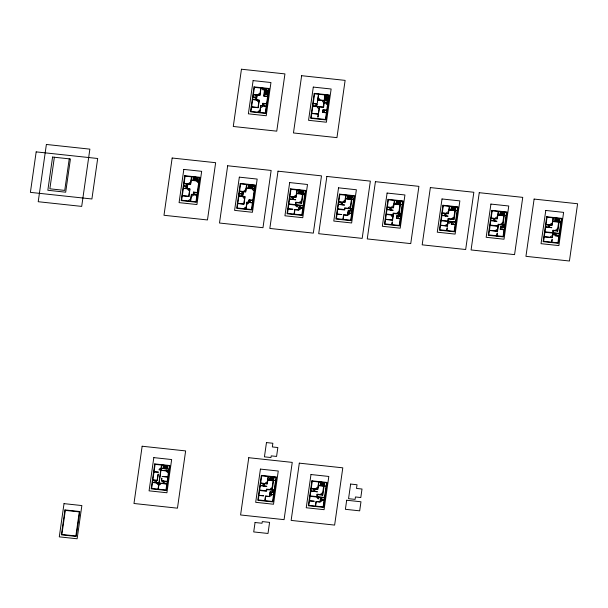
<?xml version="1.0" encoding="UTF-8"?>
<svg xmlns="http://www.w3.org/2000/svg" width="608" height="608" viewBox="0 0 608 608"><rect width="100%" height="100%" fill="white"/><g stroke="black" fill="none" stroke-linecap="round" stroke-linejoin="round"><path stroke-width="0.91" d="M54.37 157.244L49.864 188.807L64.737 190.403L69.244 158.848M186.968 188.571L187.629 183.935M187.188 188.602L187.849 183.958M188.731 196.293L189.757 189.088L183.365 188.396M191.512 176.829L190.479 184.034L184.087 183.342M191.733 176.852L190.676 184.262L184.057 183.555M193.002 180.31L193.466 177.042M190.388 201.18L191.368 194.324L196.939 194.925M193.443 180.356L193.906 177.088M190.608 201.202L191.558 194.56L196.916 195.13M193.884 180.409L194.355 177.133M194.332 180.454L194.796 177.186M194.773 180.5L195.236 177.232M193.146 194.514L193.496 192.09L197.288 192.5M195.214 180.546L195.685 177.278M193.374 194.537L193.716 192.113M195.654 180.599L196.126 177.323M196.103 180.644L196.566 177.376M196.544 180.69L197.007 177.422M196.984 180.736L197.456 177.468M156.119 482.676L156.431 480.464L152.866 480.084M156.34 482.706L156.689 480.282M158.042 489.144L161.477 465.044M158.262 489.166L161.705 465.067M162.99 468.525L163.461 465.257M163.438 468.578L163.902 465.302M163.879 468.624L164.342 465.356M164.32 468.669L164.791 465.401M164.76 468.715L165.232 465.447M163.043 483.428L163.392 481.004M165.209 468.768L165.672 465.492M163.271 483.451L163.582 481.232L167.154 481.62M165.65 468.814L166.113 465.546M166.09 468.859L166.562 465.591M166.539 468.905L167.002 465.637M166.98 468.958L167.443 465.682M242.478 196.323L243.139 191.68M256.257 99.773L256.918 95.137M242.698 196.346L243.36 191.71M256.485 99.803L257.146 95.16M246.574 184.528L245.548 191.733L239.598 191.087M246.27 188.229L245.738 191.961L239.567 191.3M247.015 184.574L246.544 187.849L254.448 188.693M258.028 107.494L259.054 100.29L252.662 99.598M260.802 88.031L259.776 95.236L253.384 94.544M261.03 88.054L259.966 95.464L253.354 94.757M248.3 188.032L248.771 184.764M248.794 188.085L249.257 184.817M245.898 208.924L246.878 202.069L252.457 202.669M259.677 112.381L260.657 105.526L266.236 106.126M246.126 208.947L247.068 202.304L252.426 202.882M259.905 112.404L260.855 105.762L266.205 106.332M249.28 188.138L249.744 184.87M263.766 88.35L263.53 89.984A1.771 1.642 -6.5 0 1 262.01 88.16M249.766 188.191L250.23 184.923M250.253 188.244L250.716 184.976M264.746 88.456L263.636 96.224L267.588 96.649M248.664 202.266L249.006 199.842L252.799 200.245M262.443 105.716L262.785 103.292L266.578 103.702M250.739 188.298L251.21 185.03M248.885 202.289L249.234 199.865M262.664 105.739L263.013 103.322M265.187 88.502L264.13 95.859L267.649 96.239M251.226 188.351L251.697 185.083M251.72 188.404L252.183 185.136M252.206 188.457L252.67 185.182M252.692 188.51L253.156 185.235A1.771 1.642 -6.5 0 0 254.684 187.059M266.122 94.415L266.707 90.326M267.003 94.506L267.262 92.69M293.132 199.523L293.482 197.098M293.36 199.546L293.702 197.129M296.917 189.947L295.883 197.152L289.94 196.506M296.613 193.648L296.081 197.38L289.91 196.718M297.35 189.992L296.886 193.26L304.79 194.112M294.067 214.107L294.736 209.471L298.688 209.897L299.318 205.466M295.42 204.63L295.769 202.198L301.317 202.798M294.295 214.13L294.926 209.707L298.878 210.125L299.197 207.913L302.761 208.301M295.86 204.676L296.149 202.654M298.642 193.45L299.106 190.182M299.128 193.504L299.6 190.236M297.563 205.276L297.327 206.91A1.771 1.642 -6.5 0 1 295.807 205.086M299.615 193.557L300.086 190.289M300.109 193.61L300.572 190.342M300.595 193.663L301.059 190.395M301.082 193.716L301.545 190.448M299.227 207.708L299.539 205.489M301.568 193.77L302.039 190.494M302.054 193.823L302.526 190.547M301.264 203.201L302.533 194.286M302.548 193.876L303.012 190.6M303.498 190.654L301.705 203.254L295.708 202.608M316.441 106.256L316.76 104.036M316.669 106.278L316.981 104.067M318.493 94.24L317.33 102.41L318.721 94.263M263.887 486.05L264.229 483.626M264.108 486.073L264.457 483.649M319.36 106.985L317.9 117.169L319.58 107.008M268.113 476.52L267.087 483.725L260.695 483.033M264.822 500.635L265.483 495.999L269.435 496.424L270.096 491.781L273.896 492.191M268.341 476.543L267.284 483.953L260.665 483.246M265.05 500.658L265.681 496.227L269.633 496.652L269.952 494.441L273.516 494.821M269.602 480.001L270.074 476.733M324.93 94.932L323.213 106.985L312.877 105.868M270.051 480.046L270.514 476.778M322.848 112.222L323.198 109.797M324.262 102.744L323.593 107.441L312.816 106.278M325.371 94.977L324.322 102.334L327.834 102.714M270.492 480.1L270.955 476.824M270.932 480.145L271.404 476.877M271.373 480.191L271.844 476.923M271.822 480.236L272.285 476.968M269.975 494.228L270.324 491.804M326.306 100.89L326.891 96.801M272.262 480.29L272.726 477.014M272.703 480.335L273.174 477.067M327.188 100.989L327.446 99.172M271.822 489.706L273.615 477.113M272.262 489.759L274.056 477.158M341.992 204.782L342.342 202.358M342.22 204.805L342.562 202.38M345.777 195.206L344.751 202.403L338.8 201.765M345.473 198.907L344.941 202.639L338.77 201.978M346.218 195.252L345.747 198.52L353.651 199.371M342.935 219.366L343.596 214.73L347.548 215.156L348.209 210.512L352.002 210.923M343.155 219.389L343.786 214.958L347.746 215.384L348.057 213.172L351.629 213.56M347.502 198.71L347.974 195.442M347.996 198.763L348.46 195.495M348.483 198.816L348.946 195.548M348.969 198.869L349.433 195.601M349.456 198.922L349.919 195.654M349.942 198.976L350.413 195.708M348.088 212.967L348.437 210.543M350.428 199.029L350.9 195.753M350.922 199.082L351.386 195.806M350.124 208.46L351.401 199.546M351.409 199.128L351.872 195.86M350.565 208.514L352.359 195.913M314.435 491.492L314.784 489.068M314.663 491.515L315.005 489.09M318.668 481.962L317.634 489.166L311.243 488.475M315.377 506.076L316.038 501.433L319.99 501.858L320.621 497.435M316.73 496.599L317.072 494.167L322.43 494.737M318.888 481.984L317.832 489.394L311.212 488.68M315.598 506.099L316.228 501.668L320.18 502.094L320.5 499.882L324.072 500.262M317.163 496.645L317.452 494.623M320.158 485.442L320.621 482.174M318.866 497.245L318.63 498.879A1.771 1.642 -6.5 0 1 317.11 497.055M320.598 485.488L321.07 482.22M321.039 485.534L321.51 482.266M321.488 485.587L321.951 482.311M321.928 485.632L322.392 482.364M322.369 485.678L322.84 482.41M320.53 499.67L320.849 497.458M322.81 485.724L323.281 482.456M323.258 485.777L323.722 482.509M322.369 495.148L324.163 482.554M324.611 482.6L322.81 495.193L317.019 494.57M390.549 210.011L390.898 207.586M390.777 210.034L391.119 207.609M394.334 200.427L393.308 207.632L387.357 206.994M394.03 204.136L393.498 207.868L387.326 207.199M394.774 200.48L394.303 203.748L402.207 204.6M391.704 224.618L392.327 221.844L391.924 224.641M392.365 219.974L393.049 215.194M396.059 203.938L396.53 200.67M396.545 203.992L397.016 200.716M397.039 204.045L397.503 200.769M397.526 204.098L397.989 200.822M398.012 204.144L398.476 200.876M398.498 204.197L398.97 200.929M396.644 218.188L396.994 215.764M398.985 204.25L399.456 200.982M399.479 204.303L399.942 201.035M398.681 213.689L399.95 204.774M399.965 204.356L400.429 201.088M399.122 213.735L400.915 201.142M445.474 215.924L445.824 213.499M445.702 215.946L446.052 213.522M449.259 206.34L448.233 213.545L442.282 212.906M448.955 210.041L448.423 213.78L442.252 213.112M449.7 206.393L449.228 209.661L457.132 210.512M447.769 221.031L448.119 218.591L453.667 219.192M446.629 230.531L447.252 227.757L446.857 230.554M447.29 225.887L447.921 221.456M448.149 221.487L447.488 226.123L440.504 225.37M448.21 221.076L448.499 219.047M449.031 221.578L448.795 223.212A1.771 1.642 -6.5 0 0 450.786 221.768M450.984 209.851L451.455 206.576M451.478 209.904L451.942 206.629M451.964 209.95L452.428 206.682M452.451 210.003L452.914 206.735M452.937 210.056L453.408 206.788M451.66 221.859L451.318 224.284L455.111 224.694M453.424 210.11L453.895 206.842M451.569 224.101L451.888 221.89M453.918 210.163L454.381 206.895M454.404 210.216L454.868 206.948M453.606 219.602L454.883 210.68M454.89 210.269L455.354 207.001M455.848 207.054L454.047 219.648L448.058 219.002M494.38 221.031L494.722 218.606M494.6 221.061L494.95 218.637M498.157 211.455L497.131 218.66L491.18 218.014M497.861 215.156L497.321 218.888L491.158 218.226M498.598 211.5L498.127 214.776L506.031 215.62M496.66 235.76L497.283 232.993L496.888 235.79M497.329 231.124L498.005 226.336M499.89 214.958L500.354 211.69M500.376 215.012L500.84 211.744M500.863 215.065L501.326 211.797M501.349 215.118L501.813 211.85M501.836 215.171L502.307 211.903M502.322 215.224L502.793 211.956M500.468 229.216L500.817 226.792M502.816 215.278L503.28 212.01M503.302 215.331L503.766 212.063M502.504 224.709L503.781 215.794M503.789 215.384L504.252 212.108M502.945 224.762L504.746 212.162M549.237 227.415L549.579 224.99M549.457 227.438L549.807 225.013M553.022 217.831L551.988 225.036L546.045 224.398M552.718 221.54L552.186 225.272L546.014 224.603M553.455 217.884L552.991 221.152L560.895 222.004M552.664 232.644L553.006 230.212L557.422 230.683M551.524 242.144L552.148 239.37L551.745 242.166M552.186 237.508L552.816 233.077M553.044 233.1L552.383 237.736L544.266 236.862M553.098 232.689L553.386 230.668M554.747 221.342L555.21 218.074M553.356 233.13L553.12 234.764A1.771 1.642 -6.5 0 0 555.112 233.32M555.233 221.396L555.704 218.12M555.72 221.449L556.191 218.173M556.214 221.502L556.677 218.226M556.7 221.548L557.164 218.28M555.423 233.358L555.074 235.775L558.866 236.185M557.186 221.601L557.65 218.333M555.332 235.592L555.644 233.381M557.673 221.654L558.136 218.386M558.159 221.707L558.63 218.439M557.369 231.093L558.638 222.178M558.646 221.76L559.117 218.492M559.603 218.546L557.802 231.139L552.953 230.614M267.117 92.674L267.338 92.15L267.406 92.705M327.302 99.157L327.522 98.625L327.59 99.188M195.586 177.962L194.978 178.03L195.548 178.228M251.112 185.706L250.504 185.782L251.074 185.98M268.462 90.516L264.951 90.136A1.771 1.642 -6.5 0 0 266.942 88.692M328.647 96.991L325.136 96.619A1.771 1.642 -6.5 0 0 327.127 95.167M264.883 90.592L268.402 90.972M325.067 97.067L328.586 97.447M264.822 91.048L268.333 91.428M325.006 97.523L328.518 97.903M264.754 91.504L268.272 91.876M324.938 97.979L328.457 98.359M264.693 91.952L268.204 92.332M324.877 98.435L328.388 98.808M264.624 92.408L268.136 92.788M324.809 98.884L328.32 99.264M264.564 92.864L268.075 93.244M324.748 99.34L328.259 99.72M264.495 93.32L268.006 93.693M324.68 99.796L328.191 100.176M264.434 93.769L267.946 94.149M324.619 100.252L328.13 100.624M317.931 99.78L324.14 100.449M264.366 94.225L267.877 94.605M317.9 99.986L324.11 100.654M324.55 100.7L328.062 101.08M323.821 102.699L327.773 103.124M253.034 96.968L256.606 97.356M313.219 103.444L317.346 103.892L313.188 103.656M253.004 97.181L256.576 97.561M252.692 99.393L259.304 100.107L258.218 107.722L251.598 107.016M326.762 110.177L322.97 109.774L322.597 112.404L326.39 112.814M262.983 103.527L266.555 103.915M323.167 110.002L326.739 110.39M322.628 112.199L326.42 112.602M251.628 106.803L258.248 107.517M311.813 113.278L318.356 113.985M311.782 113.491L318.554 114.22M195.563 178.098L197.334 178.288M193.23 178.676L197.22 179.102M251.089 185.843L253.042 186.056M191.269 180.12L198.938 180.948M500.118 213.324L504.511 213.796M248.535 186.398L252.928 186.869M298.878 191.816L303.263 192.288M347.738 197.076L352.131 197.547M396.294 202.304L400.687 202.776M451.22 208.21L455.612 208.688M191.239 180.333L198.907 181.161M554.982 219.708L559.368 220.18M497.633 215.133L504.222 215.84M246.05 188.206L254.387 189.103M296.392 193.625L302.974 194.332M345.253 198.884L351.834 199.591M393.809 204.106L400.391 204.82M448.734 210.018L455.316 210.733M552.49 221.51L559.079 222.224M183.745 185.767L187.31 186.154M183.715 185.972L187.279 186.36M490.838 220.438L494.403 220.826M494.631 220.848L496.979 221.312L490.808 220.651M239.256 193.511L242.82 193.899M289.59 198.93L293.162 199.318M293.39 199.34L295.731 199.804L289.568 199.143M338.458 204.189L342.023 204.577M342.251 204.6L344.599 205.063L338.428 204.402M387.015 209.418L390.579 209.798M390.807 209.821L393.156 210.292L386.984 209.623M441.94 215.331L445.504 215.711M445.732 215.734L448.081 216.197L441.91 215.536M239.225 193.724L242.79 194.104M545.695 226.822L549.267 227.202M549.488 227.225L551.836 227.696L545.665 227.027M183.396 188.191L190.015 188.906L188.928 196.521L182.309 195.806M238.906 195.936L245.077 196.604L243.99 204.22L237.819 203.558M238.876 196.148L244.826 196.787L243.793 203.992L237.85 203.346M504.701 224.952L498.089 224.238L497.853 225.902L490.177 225.082M352.321 208.696L344.576 207.868L344.333 209.532L337.797 208.825M400.877 213.925L393.133 213.089L392.89 214.761L386.354 214.054M504.64 225.355L498.469 224.694L497.519 231.359L489.402 230.485M352.26 209.106L344.956 208.324L344.713 209.988L337.736 209.236M400.816 214.335L393.513 213.545L392.563 220.21L385.578 219.458M193.694 192.326L197.258 192.706M288.884 203.931L303.172 205.466M441.226 220.324L455.514 221.859M490.116 225.484L498.233 226.358M386.293 214.464L393.27 215.217M504.382 227.172L500.589 226.769L500.217 229.398L504.009 229.809M400.558 216.152L396.766 215.741L396.393 218.371L400.186 218.781M500.787 226.997L504.351 227.384M544.988 231.815L559.269 233.35M249.204 200.07L252.768 200.458M288.823 204.334L303.111 205.876M348.407 210.748L351.971 211.136M396.963 215.977L400.528 216.357M441.165 220.734L455.453 222.27M544.928 232.226L559.216 233.761M500.247 229.193L504.04 229.596M298.999 207.678L302.792 208.088M347.867 212.937L351.66 213.347M396.416 218.166L400.216 218.576M451.349 224.078L455.141 224.481M555.104 235.57L558.896 235.98M182.339 195.601L188.959 196.316M489.432 230.272L497.549 231.146M288.192 208.764L292.972 209.281L288.162 208.977M337.052 214.024L341.84 214.54L337.022 214.236M385.609 219.252L392.593 220.005M440.534 225.165L447.518 225.91M544.297 236.656L552.414 237.53M163.225 466.891L167.215 467.324M269.838 478.367L273.82 478.792M320.393 483.808L324.376 484.234M161.234 468.335L168.933 469.163M267.87 479.811L275.538 480.639M318.425 485.252L326.093 486.081M267.816 480.221L273.091 480.791M318.364 485.663L323.646 486.233M160.763 470.037L159.007 469.847A1.771 1.642 -6.5 0 1 160.998 468.403M160.976 470.151L168.667 470.98M160.945 470.364L168.644 471.192M154.06 471.702L158.475 472.18L154.029 471.914M260.346 485.458L263.918 485.845M264.138 485.868L266.859 486.37L260.315 485.663M310.901 490.899L314.465 491.279M314.693 491.31L317.414 491.811L310.87 491.104M167.831 476.87L162.055 476.459L167.8 477.082M274.208 489.964L266.464 489.136L266.228 490.8L259.684 490.094M274.155 490.375L266.844 489.592L266.608 491.256L259.624 490.504M310.186 495.892L324.474 497.435M270.294 492.016L273.866 492.396M310.126 496.303L324.414 497.838M152.897 479.872L157.092 480.32L158.217 474.027L157.282 480.556L156.659 480.487M167.185 481.407L161.667 480.814L161.827 478.101L161.409 481.004L163.362 481.209M269.754 494.205L273.547 494.616M320.302 499.647L324.102 500.057M152.547 482.296L158.916 482.98M159.144 483.003L166.835 483.831M152.517 482.501L158.886 483.193M159.114 483.216L166.805 484.044M258.94 495.292L263.728 495.809L258.917 495.497M309.495 500.734L314.283 501.25L309.464 500.939M319.124 108.619A1.771 1.642 -6.5 0 1 317.604 106.795M318.166 98.146A1.771 1.642 -6.5 0 1 319.686 99.97M323.882 102.288A1.771 1.642 -6.5 0 1 322.354 100.464M327.537 104.758A1.771 1.642 -6.5 0 1 326.017 102.934M314.883 106.088A1.573 1.459 -6.5 0 1 316.646 104.804M323.084 110.588A1.771 1.642 -6.5 0 1 324.604 112.412M258.02 95.046A1.771 1.642 -6.5 0 1 260.011 93.602M258.818 101.924A1.771 1.642 -6.5 0 1 257.298 100.1M262.61 105.952A1.771 1.642 -6.5 0 1 260.619 107.396M262.899 104.105A1.771 1.642 -6.5 0 1 264.419 105.929M254.699 99.606A1.573 1.459 -6.5 0 1 256.462 98.321M256.713 96.588A1.573 1.459 -6.5 0 1 255.36 94.97M257.921 112.191A1.771 1.642 -6.5 0 1 259.912 110.747M549.374 226.442A1.573 1.459 -6.5 0 1 548.021 224.823M555.56 233.958A1.771 1.642 -6.5 0 1 557.088 235.782M555.666 230.493A1.771 1.642 -6.5 0 1 557.658 229.049M550.232 224.846A1.771 1.642 -6.5 0 1 552.224 223.402M550.43 237.318A1.771 1.642 -6.5 0 1 552.421 235.866M495.573 230.934A1.771 1.642 -6.5 0 1 497.557 229.49M504.412 226.989A1.771 1.642 -6.5 0 1 502.884 225.165M500.703 227.582A1.771 1.642 -6.5 0 1 502.223 229.406M494.517 220.066A1.573 1.459 -6.5 0 1 493.164 218.439M495.376 218.47A1.771 1.642 -6.5 0 1 497.367 217.026M500.749 224.527A1.771 1.642 -6.5 0 1 502.74 223.075M445.535 225.697A1.771 1.642 -6.5 0 1 447.526 224.253M445.618 214.951A1.573 1.459 -6.5 0 1 444.266 213.332M451.805 222.467A1.771 1.642 -6.5 0 1 453.325 224.291M451.911 219.002A1.771 1.642 -6.5 0 1 453.902 217.558M446.477 213.355A1.771 1.642 -6.5 0 1 448.468 211.911M392.814 216.828A1.771 1.642 -6.5 0 1 391.294 215.004M396.925 213.499A1.771 1.642 -6.5 0 1 398.916 212.055M391.552 207.442A1.771 1.642 -6.5 0 1 393.536 205.998M390.686 209.038A1.573 1.459 -6.5 0 1 389.333 207.419M396.88 216.554A1.771 1.642 -6.5 0 1 398.4 218.378M400.581 215.969A1.771 1.642 -6.5 0 1 399.061 214.145M187.416 185.387A1.573 1.459 -6.5 0 1 186.063 183.768M199.173 179.314A1.771 1.642 -6.5 0 1 197.646 177.49M193.61 192.903A1.771 1.642 -6.5 0 1 195.13 194.727M193.314 194.742A1.771 1.642 -6.5 0 1 191.33 196.194M185.402 188.404A1.573 1.459 -6.5 0 1 187.173 187.12M188.632 200.99A1.771 1.642 -6.5 0 1 190.623 199.546M188.723 183.844A1.771 1.642 -6.5 0 1 190.714 182.4M189.529 190.722A1.771 1.642 -6.5 0 1 188.001 188.898M198.672 182.795A1.771 1.642 -6.5 0 1 197.152 180.971M352.024 210.74A1.771 1.642 -6.5 0 1 350.504 208.916M348.323 211.326A1.771 1.642 -6.5 0 1 349.843 213.15M349.813 213.362A1.771 1.642 -6.5 0 1 347.822 214.806M342.137 203.817A1.573 1.459 -6.5 0 1 340.776 202.19M342.996 202.221A1.771 1.642 -6.5 0 1 344.979 200.769M348.369 208.27A1.771 1.642 -6.5 0 1 350.36 206.826M240.912 196.156A1.573 1.459 -6.5 0 1 242.683 194.872M242.934 193.139A1.573 1.459 -6.5 0 1 241.574 191.512M244.142 208.734A1.771 1.642 -6.5 0 1 246.134 207.29M248.824 202.494A1.771 1.642 -6.5 0 1 246.84 203.938M249.12 200.655A1.771 1.642 -6.5 0 1 250.64 202.479M254.159 190.737A1.771 1.642 -6.5 0 1 252.632 188.913M243.793 191.543A1.771 1.642 -6.5 0 1 245.776 190.099M244.591 198.421A1.771 1.642 -6.5 0 1 243.071 196.597M294.128 196.962A1.771 1.642 -6.5 0 1 296.119 195.51M299.562 202.608A1.771 1.642 -6.5 0 1 301.553 201.157M299.455 206.066A1.771 1.642 -6.5 0 1 300.983 207.89M300.952 208.103A1.771 1.642 -6.5 0 1 298.961 209.547M293.269 198.558A1.573 1.459 -6.5 0 1 291.916 196.931M168.408 472.826A1.771 1.642 -6.5 0 1 166.881 471.002M158.658 484.827A1.771 1.642 -6.5 0 1 157.13 483.003M154.364 482.494A1.771 1.642 -6.5 0 1 156.347 481.042M163.499 481.817A1.771 1.642 -6.5 0 1 165.026 483.641M160.869 483.406A1.771 1.642 -6.5 0 1 158.878 484.85M264.024 485.078A1.573 1.459 -6.5 0 1 262.671 483.459M265.331 483.535A1.771 1.642 -6.5 0 1 267.322 482.091M271.708 494.631A1.771 1.642 -6.5 0 1 269.716 496.075M270.21 492.594A1.771 1.642 -6.5 0 1 271.738 494.418M273.919 492.009A1.771 1.642 -6.5 0 1 272.399 490.185M270.066 489.516A1.771 1.642 -6.5 0 1 272.057 488.072M315.879 488.976A1.771 1.642 -6.5 0 1 317.87 487.525M320.766 498.036A1.771 1.642 -6.5 0 1 322.286 499.86M322.255 500.072A1.771 1.642 -6.5 0 1 320.264 501.516M314.579 490.519A1.573 1.459 -6.5 0 1 313.219 488.9M320.674 494.555A1.771 1.642 -6.5 0 1 322.666 493.103M36.176 151.878L30.4 192.364L91.907 198.983L97.683 158.498L36.176 151.878M46.383 144.461L38.213 201.719L81.7 206.401L89.87 149.142L46.383 144.461M52.584 157.054L47.842 190.274L65.687 192.196L70.429 158.969L52.584 157.054M64.022 503.637L59.28 536.856L77.125 538.779L81.867 505.56L64.022 503.637M64.942 509.922L61.385 534.835L76.251 536.438L79.808 511.518L64.942 509.922M65.33 510.386L61.887 534.462L75.863 535.967L79.298 511.89L65.33 510.386M172.155 158.019L163.985 215.278L207.472 219.959L215.642 162.701L172.155 158.019M142.15 446.234L133.973 503.492L177.46 508.174L185.638 450.916L142.15 446.234M183.821 169.404L179.079 202.624L196.924 204.546L201.666 171.327L183.821 169.404M184.733 175.689L181.176 200.602L196.346 202.236L199.903 177.316L184.733 175.689M185.113 176.138L181.678 200.237L195.966 201.78L199.401 177.68L185.113 176.138M153.816 457.619L149.074 490.838L166.911 492.761L171.654 459.542L153.816 457.619M154.728 463.904L151.172 488.817L166.334 490.451L169.89 465.538L154.728 463.904M155.108 464.36L151.666 488.46L165.954 489.995L169.396 465.895L155.108 464.36M227.666 165.764L219.496 223.022L262.983 227.704L271.153 170.445L227.666 165.764M241.452 69.221L233.274 126.479L276.762 131.161L284.939 73.902L241.452 69.221M239.332 177.148L234.589 210.368L252.434 212.291L257.176 179.071L239.332 177.148M253.11 80.606L248.368 113.825L266.213 115.748L270.955 82.528L253.11 80.606M240.244 183.434L236.687 208.346L251.856 209.98L255.413 185.068L240.244 183.434M254.03 86.891L250.473 111.804L265.635 113.438L269.192 88.517L254.03 86.891M240.631 183.89L237.188 207.989L251.476 209.524L254.912 185.425L240.631 183.89M254.41 87.347L250.967 111.439L265.255 112.982L268.698 88.882L254.41 87.347M278.008 171.182L269.838 228.441L313.325 233.122L321.495 175.864L278.008 171.182M301.636 75.696L293.459 132.954L336.946 137.636L345.124 80.378L301.636 75.696M248.763 457.71L240.586 514.968L284.073 519.65L292.25 462.392L248.763 457.71M289.674 182.567L284.932 215.787L302.769 217.71L307.511 184.49L289.674 182.567M290.586 188.852L287.029 213.765L302.199 215.399L305.756 190.486L290.586 188.852M290.966 189.308L287.531 213.408L301.819 214.943L305.254 190.844L290.966 189.308M313.295 87.081L308.552 120.3L326.397 122.223L331.14 89.004L313.295 87.081M260.422 469.095L255.687 502.314L273.524 504.237L278.266 471.018L260.422 469.095M314.214 93.366L310.658 118.279L325.82 119.913L329.376 95L314.214 93.366M314.594 93.822L311.152 117.922L325.44 119.457L328.882 95.357L314.594 93.822M261.341 475.38L257.784 500.293L272.946 501.927L276.503 477.006L261.341 475.38M255.056 522.508L253.711 531.932L267.999 533.467L269.587 522.371L262.276 521.588L262.04 523.252L255.056 522.508M261.721 475.836L258.278 499.928L272.566 501.471L276.009 477.371L261.721 475.836M266.471 442.571L264.434 456.836L270.978 457.543L271.214 455.871L276.572 456.448L277.841 447.534L272.338 446.941L272.863 443.262L266.471 442.571M326.868 176.442L318.698 233.7L362.186 238.382L370.356 181.123L326.868 176.442M338.534 187.826L333.792 221.046L351.637 222.969L356.379 189.749L338.534 187.826M299.311 463.152L291.141 520.41L334.628 525.092L342.798 467.833L299.311 463.152M339.446 194.112L335.89 219.024L351.059 220.658L354.616 195.738L339.446 194.112M339.826 194.568L336.391 218.66L350.679 220.202L354.114 196.103L339.826 194.568M310.977 474.536L306.234 507.756L324.079 509.679L328.822 476.452L310.977 474.536M311.889 480.814L308.332 505.734L323.502 507.361L327.058 482.448L311.889 480.814M312.269 481.27L308.834 505.37L323.122 506.905L326.557 482.813L312.269 481.27M375.425 181.67L367.255 238.929L410.742 243.61L418.912 186.352L375.425 181.67M387.091 193.055L382.348 226.275L400.193 228.19L404.936 194.97L387.091 193.055M388.003 199.333L384.446 224.253L399.616 225.88L403.172 200.967L388.003 199.333M388.383 199.789L384.948 223.888L399.236 225.424L402.671 201.332L388.383 199.789M346.682 500.24L345.39 509.306L359.678 510.842L360.97 501.775L346.682 500.24M350.641 484.059L348.551 498.682L355.095 499.388L355.444 496.956L360.795 497.534L362.011 489.022L356.508 488.429L357.033 484.751L350.641 484.059M430.358 187.583L422.18 244.842L465.667 249.516L473.845 192.265L430.358 187.583M442.016 198.96L437.274 232.188L455.118 234.103L459.861 200.883L442.016 198.96M442.936 205.246L439.379 230.158L454.541 231.792L458.098 206.88L442.936 205.246M443.316 205.702L439.873 229.801L454.161 231.336L457.604 207.237L443.316 205.702M479.256 192.69L471.078 249.949L514.566 254.63L522.743 197.372L479.256 192.69M490.914 204.075L486.172 237.295L504.017 239.218L508.759 205.998L490.914 204.075M491.834 210.36L488.277 235.273L503.439 236.907L506.996 211.994L491.834 210.36M492.214 210.816L488.771 234.916L503.059 236.451L506.502 212.352L492.214 210.816M534.113 199.074L525.943 256.333L569.43 261.014L577.6 203.756L534.113 199.074M545.779 210.459L541.036 243.679L558.874 245.594L563.616 212.374L545.779 210.459M546.691 216.737L543.134 241.657L558.304 243.284L561.86 218.371L546.691 216.737M547.071 217.193L543.636 241.292L557.916 242.828L561.359 218.736L547.071 217.193"/></g></svg>
